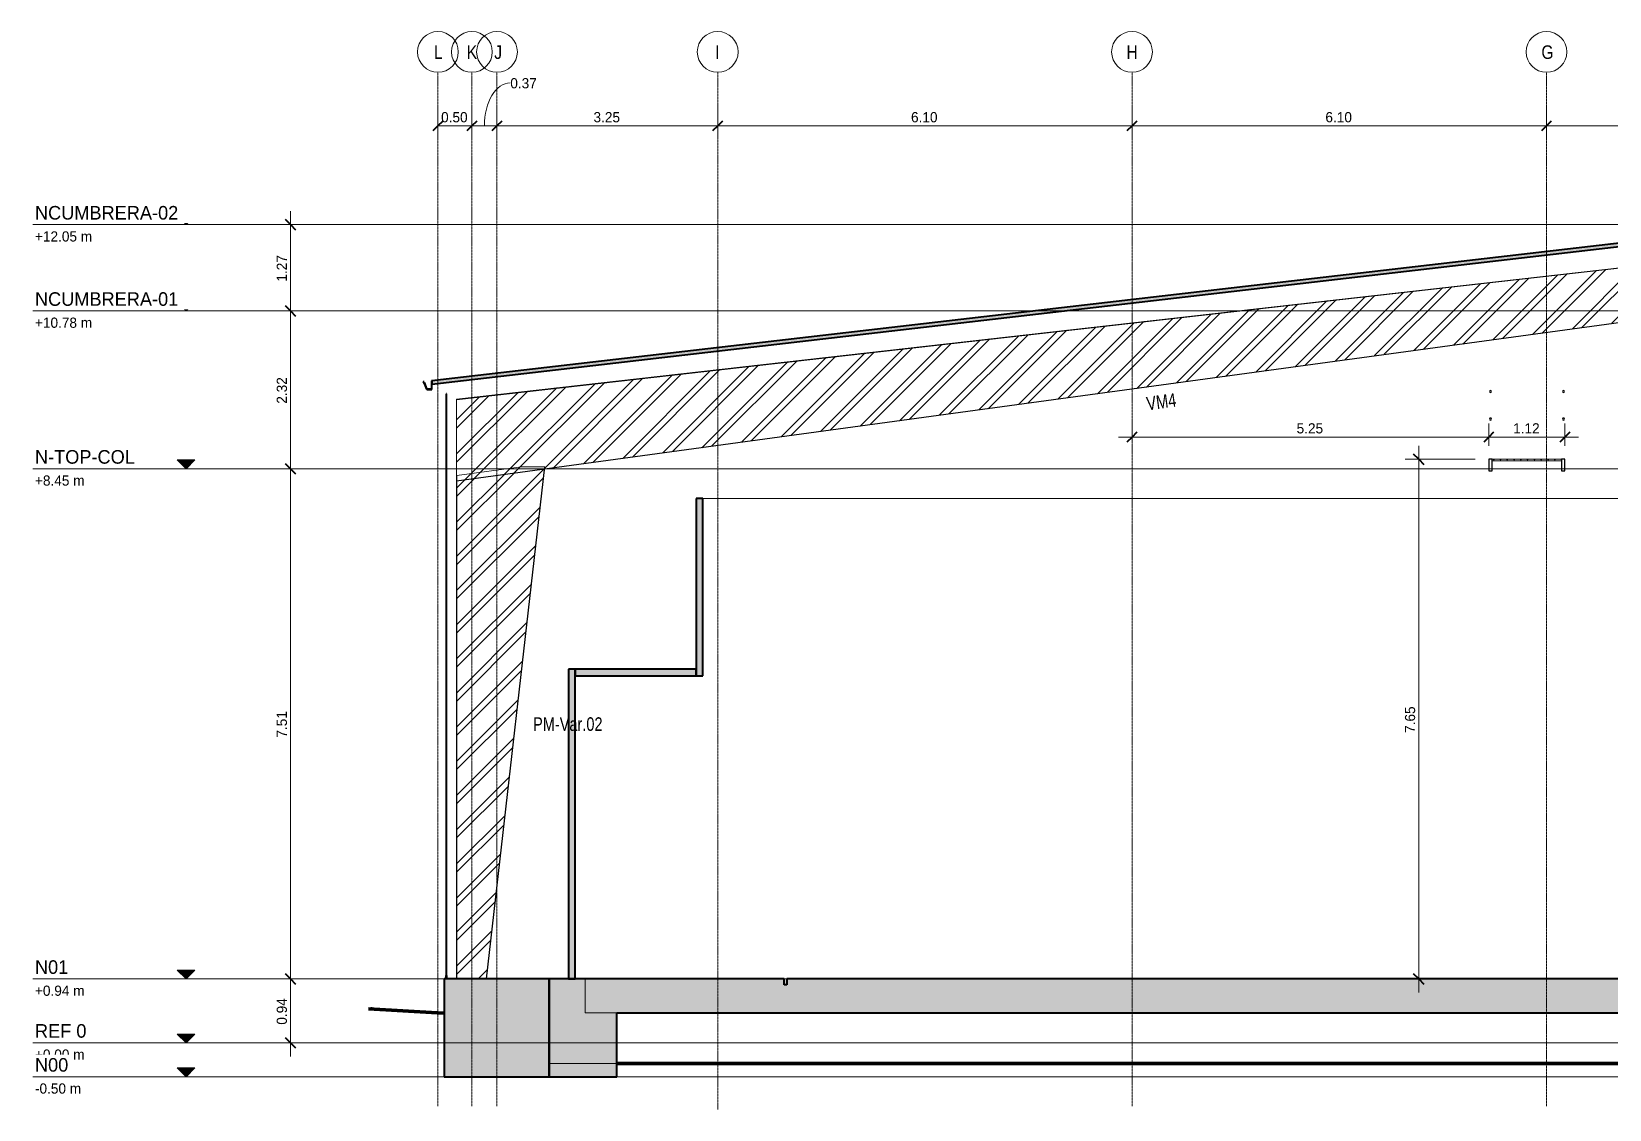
# Model space of a CAD drawing. Header units: centimetres. Extents: x -7221 to 15977, y -285 to 1507.
# Drawn here: x 9117 to 11440, y -98 to 1489 of the extents above; entities that cross this region are included whole.
import ezdxf

# ---------------------------------------------------------------- set-up
doc = ezdxf.new("R2010")
doc.units = ezdxf.units.CM
doc.linetypes.add('Centre', pattern=[3.175, 0.635, -0.475, 1.59, -0.475])
doc.linetypes.add('Grid Line', pattern=[2.2225, 1.27, -0.3175, 0.3175, -0.3175])
for name, color, linetype, lineweight in [('A-ANNO-DIMS', 7, 'Continuous', 9), ('A-ANNO-DIMS-100', 7, 'Continuous', 9), ('A-CLNG', 7, 'Continuous', 9), ('A-FLOR', 7, 'Continuous', 9), ('A-FLOR-HRAL', 7, 'Continuous', 9), ('A-FLOR-LEVL', 7, 'Continuous', 9), ('A-FLOR-PATT', 7, 'Continuous', 35), ('A-GENM', 7, 'Continuous', 9), ('A-ROOF', 7, 'Continuous', 9), ('A-ROOF-MCUT', 7, 'Continuous', 35), ('A-ROOF-PATT', 7, 'Continuous', 35), ('A-WALL', 7, 'Continuous', 9), ('A-WALL-PATT', 7, 'Continuous', 35), ('C-BLDG-PADS', 7, 'Continuous', 9), ('C-TOPO', 7, 'Continuous', 9), ('C-TOPO-MAJR', 7, 'Continuous', 70), ('I-WALL', 7, 'Continuous', 9), ('S-BEAM', 7, 'Continuous', 9), ('S-BEAM-IDEN', 7, 'Continuous', 18), ('S-COLS', 7, 'Continuous', 9), ('S-COLS-IDEN', 7, 'Continuous', 9), ('S-GRID', 7, 'Continuous', 9), ('S-GRID-IDEN', 7, 'Continuous', 9)]:
    doc.layers.add(name, color=color, linetype=linetype, lineweight=lineweight)
doc.styles.add('Century Gothic', font='GOTHIC.TTF', dxfattribs={"width": 0.8, "height": 20})
doc.styles.add('Century Gothic_1', font='GOTHIC.TTF', dxfattribs={"height": 15})
doc.styles.add('Century Gothic_2', font='GOTHIC.TTF', dxfattribs={"height": 20})
doc.styles.add('Saira Condensed', font='SairaCondensed-Regular.ttf', dxfattribs={"height": 20})
doc.dimstyles.new('FCA_N_Cotas_E100', dxfattribs={"dimscale": 30.48, "dimtxt": 15.662524, "dimasz": 0.492126, "dimexe": 0.656168, "dimexo": 0.656168, "dimgap": 0.032808, "dimtad": 1, "dimlfac": 0.01, "dimrnd": 0.01, "dimzin": 0, "dimdsep": 46, "dimtxsty": 'Century Gothic_1', "dimblk1": 'OBLIQUE', "dimblk2": 'OBLIQUE', "dimsah": 1, "dimcen": 0.09, "dimdle": 0.656168, "dimadec": 3, "dimazin": 2, "dimtfac": 1, "dimtdec": 4, "dimtix": 1, "dimtmove": 0, "dimatfit": 3, "dimfxl": 1, "dimtvp": 1, "dimtolj": 1, "dimtzin": 0, "dimarcsym": 2})
doc.dimstyles.new('FCA_N_Cotas_E100_1', dxfattribs={"dimscale": 30.48, "dimtxt": 15.662524, "dimasz": 0.492126, "dimexe": 0.656168, "dimexo": 0.656168, "dimgap": 0.032808, "dimtad": 1, "dimlfac": 0.01, "dimrnd": 0.01, "dimzin": 0, "dimdsep": 46, "dimtxsty": 'Century Gothic_1', "dimblk1": 'OBLIQUE', "dimblk2": 'OBLIQUE', "dimsah": 1, "dimcen": 0.09, "dimdle": 0.656168, "dimadec": 3, "dimazin": 2, "dimtfac": 1, "dimtdec": 4, "dimtix": 1, "dimtmove": 1, "dimatfit": 3, "dimfxl": 1, "dimtvp": 1, "dimtolj": 1, "dimtzin": 0, "dimarcsym": 2})
pattern_1 = [(45, (15816.034, 0), (-25.14472, 25.14472), []), (45, (15816.034, 38.1), (-25.14472, 25.14472), [])]

# ---------------------------------------------------------------- blocks, each defined once
blk = doc.blocks.new('PQ_RVR_ARQ-01_ZZ_ZZ_MO_T_A_rvt-4-Elevación Eje 13')
at = {"layer": 'A-FLOR-PATT', "lineweight": 9, "true_color": 0xeaeaea}
blk.add_hatch(color=254, dxfattribs=at).paths.add_polyline_path([(-5898.5, 540), (-5720.3, 540), (-5720.3, 550), (-5898.5, 550)])
at = {"layer": 'A-ROOF-PATT', "lineweight": 9, "true_color": 0xeaeaea}
blk.add_hatch(color=254, dxfattribs=at).paths.add_polyline_path([(-2152.9, 966.1), (-2152.9, 971.2), (-4147.4, 1201.9), (-6109.6, 974.5), (-6109.6, 969.5), (-4147.4, 1196.9), (-2186.2, 970)])
at = {"layer": 'A-WALL-PATT', "lineweight": 9, "true_color": 0xeaeaea}
for points in [[(-6087.7, 99), (-6087.7, 955.5), (-6088.2, 955.5), (-6088.2, 99)], [(-5720.3, 540.1), (-5710.3, 540.1), (-5710.3, 801.5), (-5720.3, 801.5), (-5720.3, 577.2)], [(-5908.4, 94), (-5898.4, 94), (-5898.4, 549.9), (-5908.4, 549.9), (-5908.4, 106.7)], [(-6089.5, 94), (-6087, 94), (-6087, 99), (-6089.5, 99)]]:
    blk.add_hatch(color=254, dxfattribs=at).paths.add_polyline_path(points)
at = {"layer": 'A-WALL-PATT', "lineweight": 9, "true_color": 0xe5e5e5}
h = blk.add_hatch(dxfattribs=at)
h.set_pattern_fill('FP_17', color=254, style=0, pattern_type=2)
h.set_pattern_definition([(90, (-5720.139, 0), (-0.15954, 1e-17), [])])
edge = h.paths.add_edge_path()
edge.add_line((-5720.5, 550), (-5720.3, 550))
edge.add_line((-5720.3, 550), (-5720.3, 801.5))
edge.add_line((-5720.3, 801.5), (-5720.5, 801.5))
at = {"layer": 'A-CLNG', "color": 254, "lineweight": 18, "true_color": 0xe5e5e5}
blk.add_line((-2382.5, 801.5), (-5710.3, 801.5), dxfattribs=at)
at = {"layer": 'A-FLOR', "color": 254, "lineweight": 35, "true_color": 0xcccccc}
for p, q in [((-5720.3, 550), (-5898.5, 550)), ((-5898.5, 550), (-5898.5, 540)), ((-5898.5, 540), (-5720.3, 540)), ((-5720.3, 540), (-5720.3, 550)), ((-5590.7, 94), (-5936.9, 94)), ((-5936.9, 94), (-5936.9, 44)), ((-5590.7, 85.1), (-5590.7, 94)), ((-3720.7, 94), (-5586.7, 94)), ((-5586.7, 94), (-5586.7, 85.1)), ((-5586.7, 85.1), (-5590.7, 85.1)), ((-5836.9, 44), (-1209.2, 44))]:
    blk.add_line(p, q, dxfattribs=at)
at = {"layer": 'A-FLOR', "color": 254, "true_color": 0xe5e5e5}
blk.add_line((-5898.5, 550), (-5898.5, 550), dxfattribs=at)
at = {"layer": 'A-ROOF', "color": 254, "lineweight": 35, "true_color": 0xcccccc}
for p, q in [((-4147.4, 1201.9), (-6109.6, 974.5)), ((-6109.6, 969.5), (-4147.4, 1196.9)), ((-6109.6, 974.5), (-6109.6, 969.5))]:
    blk.add_line(p, q, dxfattribs=at)
at = {"layer": 'A-ROOF-MCUT', "color": 254, "true_color": 0xcccccc}
for p, q in [((-6120.9, 973.3), (-6122.1, 973.3)), ((-6122.1, 973.3), (-6122.1, 972)), ((-6122.1, 972), (-6120.9, 972)), ((-6121.8, 972.3), (-6121.8, 972.9)), ((-6121.8, 972.9), (-6120.9, 972.9)), ((-6120.6, 972.3), (-6121.8, 972.3)), ((-6120.9, 972.9), (-6120.9, 973.3)), ((-6120.9, 972), (-6117, 962)), ((-6116.8, 962.4), (-6120.6, 972.3)), ((-6117, 962), (-6109.6, 962)), ((-6109.9, 962.4), (-6116.8, 962.4)), ((-6109.6, 974.5), (-6109.9, 974.5)), ((-6109.9, 974.5), (-6109.9, 962.4)), ((-6109.6, 962), (-6109.6, 974.5))]:
    blk.add_line(p, q, dxfattribs=at)
at = {"layer": 'A-WALL', "color": 254, "lineweight": 35, "true_color": 0xcccccc}
for p, q in [((-6087.7, 955.5), (-6088.2, 955.5)), ((-6088.2, 955.5), (-6088.2, 99)), ((-6087.7, 99), (-6087.7, 955.5)), ((-5936.9, 94), (-6091.2, 94)), ((-6091.2, 94), (-6091.2, -50)), ((-6088.2, 99), (-6087.7, 99)), ((-5936.9, -50), (-5936.9, 94)), ((-5936.9, 44), (-5936.9, -50)), ((-5836.9, -50), (-5836.9, 44)), ((-6091.2, -50), (-5936.9, -50)), ((-5936.9, -50), (-5836.9, -50))]:
    blk.add_line(p, q, dxfattribs=at)
at = {"layer": 'A-WALL', "color": 254, "true_color": 0xcccccc}
for p, q in [((-6087, 99), (-6089.5, 99)), ((-6089.5, 99), (-6089.5, 94)), ((-6089.5, 94), (-6087, 94)), ((-6087, 94), (-6087, 99))]:
    blk.add_line(p, q, dxfattribs=at)
at = {"layer": 'C-BLDG-PADS', "color": 254, "lineweight": 18, "true_color": 0xdadada}
for p, q in [((-1209.2, 0), (-5936.9, 0)), ((-5936.9, 0), (-5936.9, -30.5)), ((-5936.9, -30.5), (-1209.2, -30.5))]:
    blk.add_line(p, q, dxfattribs=at)
at = {"layer": 'C-TOPO', "color": 254, "lineweight": 70, "true_color": 0xdadada}
for p, q in [((-6101.4, 44.2), (-6202.6, 50.2)), ((-6091.2, 43.4), (-6101.4, 44.2)), ((-4019, -30.5), (-5836.9, -30.5))]:
    blk.add_line(p, q, dxfattribs=at)
at = {"layer": 'C-TOPO', "color": 254, "true_color": 0xdadada}
for p, q in [((-6202.6, 50.2), (-6101.4, 44.2)), ((-6101.4, 44.2), (-6091.2, 43.4)), ((-4019, -30.5), (-5836.9, -30.5))]:
    blk.add_line(p, q, dxfattribs=at)
at = {"layer": 'C-TOPO-MAJR', "color": 254, "true_color": 0xdadada}
blk.add_line((-6199.3, 50), (-6197.2, 50), dxfattribs=at)
at = {"layer": 'I-WALL', "color": 254, "true_color": 0xcccccc}
blk.add_line((-5720.3, 801.5), (-5720.5, 801.5), dxfattribs=at)
at = {"layer": 'I-WALL', "color": 254, "lineweight": 35, "true_color": 0xcccccc}
for p, q in [((-5710.3, 801.5), (-5720.3, 801.5)), ((-5720.3, 801.5), (-5720.3, 540.1)), ((-5710.3, 540.1), (-5710.3, 801.5)), ((-5898.4, 549.9), (-5908.4, 549.9)), ((-5908.4, 549.9), (-5908.4, 94)), ((-5898.4, 94), (-5898.4, 549.9)), ((-5720.3, 540.1), (-5710.3, 540.1)), ((-5908.4, 94), (-5898.4, 94))]:
    blk.add_line(p, q, dxfattribs=at)
blk = doc.blocks.new('M_RVR_Grating - 1_12 x 1_00-1792500-Elevación Eje 13')
at = {"layer": 'A-GENM', "lineweight": 25}
for p, q in [((-4548.1, 859.1), (-4553.1, 859.1)), ((-4553.1, 859.1), (-4553.1, 842.1)), ((-4553.1, 842.1), (-4548.1, 842.1)), ((-4548.1, 842.1), (-4548.1, 859.1)), ((-4441.1, 859.1), (-4446.1, 859.1)), ((-4446.1, 859.1), (-4446.1, 842.1)), ((-4446.1, 842.1), (-4441.1, 842.1)), ((-4441.1, 842.1), (-4441.1, 859.1))]:
    blk.add_line(p, q, dxfattribs=at)
at = {"layer": 'A-GENM', "color": 8, "true_color": 0x808080}
for p, q in [((-4548.1, 859.1), (-4446.1, 859.1)), ((-4446.1, 857), (-4548.1, 857))]:
    blk.add_line(p, q, dxfattribs=at)
at = {"layer": 'A-GENM', "lineweight": 25}
for centre, start, end in [((-4546.1, 858.6), 0, 180), ((-4546.1, 858.6), 180, 0), ((-4536.1, 858.6), 0, 180), ((-4536.1, 858.6), 180, 0), ((-4526.1, 858.6), 0, 180), ((-4526.1, 858.6), 180, 0), ((-4516.1, 858.6), 0, 180), ((-4516.1, 858.6), 180, 0), ((-4506.1, 858.6), 0, 180), ((-4506.1, 858.6), 180, 0), ((-4496.1, 858.6), 0, 180), ((-4496.1, 858.6), 180, 0), ((-4486.1, 858.6), 0, 180), ((-4486.1, 858.6), 180, 0), ((-4476.1, 858.6), 0, 180), ((-4476.1, 858.6), 180, 0), ((-4466.1, 858.6), 0, 180), ((-4466.1, 858.6), 180, 0), ((-4456.1, 858.6), 0, 180), ((-4456.1, 858.6), 180, 0), ((-4446.1, 858.6), 0, 180), ((-4446.1, 858.6), 180, 0)]:
    blk.add_arc(centre, 0.5, start, end, dxfattribs=at)
blk = doc.blocks.new('Railings 79 - Railings 41-1816344-Elevación Eje 13')
at = {"layer": 'A-FLOR-HRAL', "lineweight": 25}
for centre, start, end in [((-4550.7, 958.9), 90, 270), ((-4550.7, 958.9), 270, 90), ((-4550.7, 918.3), 90, 270), ((-4550.7, 918.3), 270, 90)]:
    blk.add_arc(centre, 1.5, start, end, dxfattribs=at)
blk = doc.blocks.new('Railings 80 - Railings 41-1816382-Elevación Eje 13')
at = {"layer": 'A-FLOR-HRAL', "lineweight": 25}
for centre, start, end in [((-4443.2, 958.9), 90, 270), ((-4443.2, 958.9), 270, 90), ((-4443.2, 918.3), 90, 270), ((-4443.2, 918.3), 270, 90)]:
    blk.add_arc(centre, 1.5, start, end, dxfattribs=at)
blk = doc.blocks.new('Level - Con_Triangulo-1145637-Elevación Eje 13')
at = {"layer": 'A-FLOR-LEVL', "true_color": 0xe2e2e2}
blk.add_hatch(color=254, dxfattribs=at).paths.add_polyline_path([(-6484.3, 12.9), (-6471.4, 0), (-6458.5, 12.9)])
at = {"layer": 'A-FLOR-LEVL', "color": 253, "true_color": 0xaaaaaa}
for p, q in [((-6458.5, 0), (-6697, 0)), ((-6484.3, 12.9), (-6458.5, 12.9)), ((-6471.4, 0), (-6484.3, 12.9)), ((-6458.5, 12.9), (-6471.4, 0))]:
    blk.add_line(p, q, dxfattribs=at)
blk = doc.blocks.new('Grid - 3mm-1819951-Elevación Eje 13')
at = {"layer": 'S-GRID-IDEN', "color": 253, "true_color": 0xaaaaaa}
blk.add_circle((-1330.8, 1458.8), 30, dxfattribs=at)
blk = doc.blocks.new('DIMBLOCK38-Elevación Eje 13')
at = {"layer": 'A-ANNO-DIMS-100', "lineweight": 35}
for p, q in [((9715.6, 1350), (9708.1, 1342.5)), ((9715.6, 1350), (9723.1, 1357.5)), ((9765.6, 1350), (9758.1, 1342.5)), ((9765.6, 1350), (9773.1, 1357.5))]:
    blk.add_line(p, q, dxfattribs=at)
at = {"layer": 'A-ANNO-DIMS-100'}
for p, q in [((9715.6, 1350), (9715.6, 1370)), ((9715.6, 1350), (9765.6, 1350)), ((9715.6, 1350), (9715.6, 1340.6)), ((9765.6, 1350), (9765.6, 1370)), ((9765.6, 1350), (9765.6, 1340.6))]:
    blk.add_line(p, q, dxfattribs=at)
at = {"layer": 'A-ANNO-DIMS-100', "color": 0, "insert": (9720.2, 1370.2), "char_height": 15, "width": 48.927, "attachment_point": 1, "line_spacing_factor": 0.984502, "style": 'Century Gothic_1'}
blk.add_mtext('0.50', dxfattribs=at)
blk = doc.blocks.new('_Oblique')
at = {"color": 0, "linetype": 'ByBlock', "lineweight": -2}
blk.add_line((-0.5, -0.5), (0.5, 0.5), dxfattribs=at)
blk = doc.blocks.new('DIMBLOCK39-Elevación Eje 13')
at = {"layer": 'A-ANNO-DIMS-100', "lineweight": 35}
for p, q in [((9765.6, 1350), (9758.1, 1342.5)), ((9765.6, 1350), (9773.1, 1357.5)), ((9802.5, 1350), (9795, 1342.5)), ((9802.5, 1350), (9810, 1357.5))]:
    blk.add_line(p, q, dxfattribs=at)
at = {"layer": 'A-ANNO-DIMS-100'}
for p, q in [((9765.6, 1350), (9765.6, 1370)), ((9765.6, 1350), (9802.5, 1350)), ((9765.6, 1350), (9765.6, 1340.6)), ((9802.5, 1350), (9802.5, 1370)), ((9802.5, 1350), (9802.5, 1340.6))]:
    blk.add_line(p, q, dxfattribs=at)
blk.add_ellipse((9822.1, 1350), major_axis=(0, 63.3), ratio=0.602064, start_param=0, end_param=1.570796, dxfattribs=at)
at = {"layer": 'A-ANNO-DIMS-100', "color": 0, "insert": (9822.1, 1420.2), "char_height": 15, "width": 48.927, "attachment_point": 1, "line_spacing_factor": 0.984502, "style": 'Century Gothic_1'}
blk.add_mtext('0.37', dxfattribs=at)
blk = doc.blocks.new('DIMBLOCK40-Elevación Eje 13')
at = {"layer": 'A-ANNO-DIMS-100', "lineweight": 35}
for p, q in [((9802.5, 1350), (9795, 1342.5)), ((9802.5, 1350), (9810, 1357.5)), ((10127.5, 1350), (10120, 1342.5)), ((10127.5, 1350), (10135, 1357.5))]:
    blk.add_line(p, q, dxfattribs=at)
at = {"layer": 'A-ANNO-DIMS-100'}
for p, q in [((9802.5, 1350), (9802.5, 1370)), ((9802.5, 1350), (10127.5, 1350)), ((9802.5, 1350), (9802.5, 1340.6)), ((10127.5, 1350), (10127.5, 1370)), ((10127.5, 1350), (10127.5, 1340.6))]:
    blk.add_line(p, q, dxfattribs=at)
at = {"layer": 'A-ANNO-DIMS-100', "color": 0, "insert": (9944.6, 1370.2), "char_height": 15, "width": 48.927, "attachment_point": 1, "line_spacing_factor": 0.984502, "style": 'Century Gothic_1'}
blk.add_mtext('3.25', dxfattribs=at)
blk = doc.blocks.new('DIMBLOCK41-Elevación Eje 13')
at = {"layer": 'A-ANNO-DIMS-100', "lineweight": 35}
for p, q in [((10127.5, 1350), (10120, 1342.5)), ((10127.5, 1350), (10135, 1357.5)), ((10737.5, 1350), (10730, 1342.5)), ((10737.5, 1350), (10745, 1357.5))]:
    blk.add_line(p, q, dxfattribs=at)
at = {"layer": 'A-ANNO-DIMS-100'}
for p, q in [((10127.5, 1350), (10127.5, 1370)), ((10127.5, 1350), (10737.5, 1350)), ((10127.5, 1350), (10127.5, 1340.6)), ((10737.5, 1350), (10737.5, 1370)), ((10737.5, 1350), (10737.5, 1340.6))]:
    blk.add_line(p, q, dxfattribs=at)
at = {"layer": 'A-ANNO-DIMS-100', "color": 0, "insert": (10412.1, 1370.2), "char_height": 15, "width": 48.927, "attachment_point": 1, "line_spacing_factor": 0.984502, "style": 'Century Gothic_1'}
blk.add_mtext('6.10', dxfattribs=at)
blk = doc.blocks.new('DIMBLOCK42-Elevación Eje 13')
at = {"layer": 'A-ANNO-DIMS-100', "lineweight": 35}
for p, q in [((10737.5, 1350), (10730, 1342.5)), ((10737.5, 1350), (10745, 1357.5)), ((11347.8, 1350), (11340.3, 1342.5)), ((11347.8, 1350), (11355.3, 1357.5))]:
    blk.add_line(p, q, dxfattribs=at)
at = {"layer": 'A-ANNO-DIMS-100'}
for p, q in [((10737.5, 1350), (10737.5, 1370)), ((10737.5, 1350), (11347.8, 1350)), ((10737.5, 1350), (10737.5, 1340.6)), ((11347.8, 1350), (11347.8, 1370)), ((11347.8, 1350), (11347.8, 1340.6))]:
    blk.add_line(p, q, dxfattribs=at)
at = {"layer": 'A-ANNO-DIMS-100', "color": 0, "insert": (11022.2, 1370.2), "char_height": 15, "width": 48.927, "attachment_point": 1, "line_spacing_factor": 0.984502, "style": 'Century Gothic_1'}
blk.add_mtext('6.10', dxfattribs=at)
blk = doc.blocks.new('DIMBLOCK43-Elevación Eje 13')
at = {"layer": 'A-ANNO-DIMS-100', "lineweight": 35}
for p, q in [((11347.8, 1350), (11340.3, 1342.5)), ((11347.8, 1350), (11355.3, 1357.5)), ((12047.8, 1350), (12040.3, 1342.5)), ((12047.8, 1350), (12055.3, 1357.5))]:
    blk.add_line(p, q, dxfattribs=at)
at = {"layer": 'A-ANNO-DIMS-100'}
for p, q in [((11347.8, 1350), (11347.8, 1370)), ((11347.8, 1350), (12047.8, 1350)), ((11347.8, 1350), (11347.8, 1340.6)), ((12047.8, 1350), (12047.8, 1370)), ((12047.8, 1350), (12047.8, 1340.6))]:
    blk.add_line(p, q, dxfattribs=at)
at = {"layer": 'A-ANNO-DIMS-100', "color": 0, "insert": (11677.4, 1370.2), "char_height": 15, "width": 48.927, "attachment_point": 1, "line_spacing_factor": 0.984502, "style": 'Century Gothic_1'}
blk.add_mtext('7.00', dxfattribs=at)
blk = doc.blocks.new('DIMBLOCK48-Elevación Eje 13')
at = {"layer": 'A-ANNO-DIMS-100', "lineweight": 35}
for p, q in [((9498.4, 1204.5), (9490.9, 1212)), ((9498.4, 1204.5), (9505.9, 1197)), ((9498.4, 1077.5), (9490.9, 1085)), ((9498.4, 1077.5), (9505.9, 1070))]:
    blk.add_line(p, q, dxfattribs=at)
at = {"layer": 'A-ANNO-DIMS-100'}
for p, q in [((9498.4, 1224.5), (9498.4, 1077.5)), ((9498.4, 1204.5), (9489, 1204.5)), ((9498.4, 1204.5), (9518.4, 1204.5)), ((9498.4, 1077.5), (9489, 1077.5)), ((9498.4, 1077.5), (9518.4, 1077.5))]:
    blk.add_line(p, q, dxfattribs=at)
at = {"layer": 'A-ANNO-DIMS-100', "color": 0, "insert": (9478.2, 1120.6), "char_height": 15, "width": 48.927, "attachment_point": 1, "rotation": 90, "line_spacing_factor": 0.984502, "style": 'Century Gothic_1'}
blk.add_mtext('1.27', dxfattribs=at)
blk = doc.blocks.new('DIMBLOCK49-Elevación Eje 13')
at = {"layer": 'A-ANNO-DIMS-100'}
for p, q in [((9498.4, 1077.5), (9489, 1077.5)), ((9498.4, 1077.5), (9498.4, 845.1)), ((9498.4, 1077.5), (9518.4, 1077.5)), ((9498.4, 845.1), (9489, 845.1)), ((9498.4, 845.1), (9518.4, 845.1))]:
    blk.add_line(p, q, dxfattribs=at)
at = {"layer": 'A-ANNO-DIMS-100', "lineweight": 35}
for p, q in [((9498.4, 1077.5), (9490.9, 1085)), ((9498.4, 1077.5), (9505.9, 1070)), ((9498.4, 845.1), (9490.9, 852.6)), ((9498.4, 845.1), (9505.9, 837.6))]:
    blk.add_line(p, q, dxfattribs=at)
at = {"layer": 'A-ANNO-DIMS-100', "color": 0, "insert": (9478.2, 940.9), "char_height": 15, "width": 48.927, "attachment_point": 1, "rotation": 90, "line_spacing_factor": 0.984502, "style": 'Century Gothic_1'}
blk.add_mtext('2.32', dxfattribs=at)
blk = doc.blocks.new('DIMBLOCK50-Elevación Eje 13')
at = {"layer": 'A-ANNO-DIMS-100'}
for p, q in [((9498.4, 865.1), (9498.4, 74)), ((9498.4, 845.1), (9489, 845.1)), ((9498.4, 845.1), (9518.4, 845.1)), ((9498.4, 94), (9489, 94)), ((9498.4, 94), (9518.4, 94))]:
    blk.add_line(p, q, dxfattribs=at)
at = {"layer": 'A-ANNO-DIMS-100', "lineweight": 35}
for p, q in [((9498.4, 845.1), (9490.9, 852.6)), ((9498.4, 845.1), (9505.9, 837.6)), ((9498.4, 94), (9490.9, 101.5)), ((9498.4, 94), (9505.9, 86.5))]:
    blk.add_line(p, q, dxfattribs=at)
at = {"layer": 'A-ANNO-DIMS-100', "color": 0, "insert": (9478.2, 449.2), "char_height": 15, "width": 48.927, "attachment_point": 1, "rotation": 90, "line_spacing_factor": 0.984502, "style": 'Century Gothic_1'}
blk.add_mtext('7.51', dxfattribs=at)
blk = doc.blocks.new('DIMBLOCK51-Elevación Eje 13')
at = {"layer": 'A-ANNO-DIMS-100'}
for p, q in [((9498.4, 94), (9489, 94)), ((9498.4, 114), (9498.4, -20)), ((9498.4, 94), (9518.4, 94)), ((9498.4, 0), (9489, 0)), ((9498.4, 0), (9518.4, 0))]:
    blk.add_line(p, q, dxfattribs=at)
at = {"layer": 'A-ANNO-DIMS-100', "lineweight": 35}
for p, q in [((9498.4, 94), (9490.9, 101.5)), ((9498.4, 94), (9505.9, 86.5)), ((9498.4, 0), (9490.9, 7.5)), ((9498.4, 0), (9505.9, -7.5))]:
    blk.add_line(p, q, dxfattribs=at)
at = {"layer": 'A-ANNO-DIMS-100', "color": 0, "insert": (9478.2, 26.6), "char_height": 15, "width": 48.927, "attachment_point": 1, "rotation": 90, "line_spacing_factor": 0.984502, "style": 'Century Gothic_1'}
blk.add_mtext('0.94', dxfattribs=at)
blk = doc.blocks.new('DIMBLOCK53-Elevación Eje 13')
at = {"layer": 'A-ANNO-DIMS-100', "lineweight": 35}
for p, q in [((11159.5, 859.1), (11152, 866.6)), ((11159.5, 859.1), (11167, 851.6)), ((11159.5, 94), (11152, 101.5)), ((11159.5, 94), (11167, 86.5))]:
    blk.add_line(p, q, dxfattribs=at)
at = {"layer": 'A-ANNO-DIMS-100'}
for p, q in [((11159.5, 879.1), (11159.5, 74)), ((11159.5, 859.1), (11139.5, 859.1)), ((11159.5, 859.1), (11242.9, 859.1)), ((11159.5, 94), (11150.1, 94)), ((11159.5, 94), (11179.5, 94))]:
    blk.add_line(p, q, dxfattribs=at)
at = {"layer": 'A-ANNO-DIMS-100', "color": 0, "insert": (11139.3, 456.2), "char_height": 15, "width": 48.927, "attachment_point": 1, "rotation": 90, "line_spacing_factor": 0.984502, "style": 'Century Gothic_1'}
blk.add_mtext('7.65', dxfattribs=at)
blk = doc.blocks.new('DIMBLOCK54-Elevación Eje 13')
at = {"layer": 'A-ANNO-DIMS-100'}
for p, q in [((10737.5, 891.8), (10737.5, 911.8)), ((11262.9, 891.8), (11262.9, 911.8)), ((10717.5, 891.8), (11262.9, 891.8)), ((10737.5, 891.8), (10737.5, 882.4)), ((11262.9, 891.8), (11262.9, 879.1))]:
    blk.add_line(p, q, dxfattribs=at)
at = {"layer": 'A-ANNO-DIMS-100', "lineweight": 35}
for p, q in [((10737.5, 891.8), (10730, 884.3)), ((10737.5, 891.8), (10745, 899.3)), ((11262.9, 891.8), (11255.4, 884.3)), ((11262.9, 891.8), (11270.4, 899.3))]:
    blk.add_line(p, q, dxfattribs=at)
at = {"layer": 'A-ANNO-DIMS-100', "color": 0, "insert": (10979.8, 912.1), "char_height": 15, "width": 48.927, "attachment_point": 1, "line_spacing_factor": 0.984502, "style": 'Century Gothic_1'}
blk.add_mtext('5.25', dxfattribs=at)
blk = doc.blocks.new('DIMBLOCK55-Elevación Eje 13')
at = {"layer": 'A-ANNO-DIMS-100'}
for p, q in [((11262.9, 891.8), (11262.9, 911.8)), ((11374.9, 891.8), (11374.9, 911.8)), ((11262.9, 891.8), (11394.9, 891.8)), ((11262.9, 891.8), (11262.9, 879.1)), ((11374.9, 891.8), (11374.9, 879.1))]:
    blk.add_line(p, q, dxfattribs=at)
at = {"layer": 'A-ANNO-DIMS-100', "lineweight": 35}
for p, q in [((11262.9, 891.8), (11255.4, 884.3)), ((11262.9, 891.8), (11270.4, 899.3)), ((11374.9, 891.8), (11367.4, 884.3)), ((11374.9, 891.8), (11382.4, 899.3))]:
    blk.add_line(p, q, dxfattribs=at)
at = {"layer": 'A-ANNO-DIMS-100', "color": 0, "insert": (11298.6, 912.1), "char_height": 15, "width": 48.927, "attachment_point": 1, "line_spacing_factor": 0.984502, "style": 'Century Gothic_1'}
blk.add_mtext('1.12', dxfattribs=at)

msp = doc.modelspace()

# ---------------------------------------------------------------- hatches: boundary and pattern name
at = {"layer": 'A-FLOR', "true_color": 0x9a9a9a}
msp.add_hatch(color=253, dxfattribs=at).paths.add_polyline_path([(13982.646, 44), (14606.709, 44), (14606.709, 94), (9932.302, 94), (9932.302, 44), (13358.479, 44)])
at = {"layer": 'A-WALL-PATT', "lineweight": 9, "true_color": 0x9a9a9a}
for points in [[(9879.115, -50), (9879.115, 94), (9724.815, 94), (9724.815, -50), (9872.899, -50)], [(9979.115, -50), (9979.115, 44), (9932.302, 44), (9932.302, 94), (9879.115, 94), (9879.115, -50), (9925.564, -50)]]:
    msp.add_hatch(color=253, dxfattribs=at).paths.add_polyline_path(points)
at = {"layer": 'S-BEAM', "true_color": 0xc0c0c0}
h = msp.add_hatch(dxfattribs=at)
h.set_pattern_fill('FP_7', color=9, style=0, pattern_type=2)
h.set_pattern_definition(pattern_1)
h.paths.add_polyline_path([(9742.974, 946.779), (11676.659, 1165.531), (11676.659, 1166.116), (9742.974, 947.365)])
h = msp.add_hatch(dxfattribs=at)
h.set_pattern_fill('FP_2', color=9, style=0, pattern_type=2)
h.set_pattern_definition(pattern_1)
h.paths.add_polyline_path([(9743.481, 827.46), (9871.97, 844.976), (9872.317, 848.026), (9872.899, 848.026), (9872.562, 845.056), (11676.659, 1090.988), (11676.659, 1165.531), (9742.974, 946.779), (9742.974, 835.015), (9743.481, 835.084)])
h = msp.add_hatch(dxfattribs=at)
h.set_pattern_fill('FP_7', color=9, style=0, pattern_type=2)
h.set_pattern_definition(pattern_1)
h.paths.add_polyline_path([(9742.974, 826.804), (11676.659, 1090.4), (11676.659, 1090.988), (9742.974, 827.391)])
at = {"layer": 'S-COLS', "true_color": 0xc0c0c0}
h = msp.add_hatch(dxfattribs=at)
h.set_pattern_fill('FP_2', color=9, style=0, pattern_type=2)
h.set_pattern_definition(pattern_1)
h.paths.add_polyline_path([(9769.523, 94), (9786.577, 94), (9871.902, 844.379), (9743.481, 826.804), (9743.481, 94)])
h.paths.add_polyline_path([(9743.481, 827.46), (9871.97, 844.976), (9872.317, 848.026), (9838.329, 848.026), (9743.481, 835.084)])
h = msp.add_hatch(dxfattribs=at)
h.set_pattern_fill('FP_2', color=9, style=0, pattern_type=2)
h.set_pattern_definition(pattern_1)
h.paths.add_polyline_path([(9787.159, 94), (9872.899, 848.026), (9872.317, 848.026), (9786.577, 94)])
h = msp.add_hatch(dxfattribs=at)
h.set_pattern_fill('FP_2', color=9, style=0, pattern_type=2)
h.set_pattern_definition(pattern_1)
h.paths.add_polyline_path([(9743.481, 94), (9743.481, 835.084), (9742.899, 835.004), (9742.899, 94)])

# ---------------------------------------------------------------- linework, layer by layer
at = {"layer": 'A-FLOR', "color": 8, "true_color": 0x808080}
for p, q in [((13585.578, 94), (9932.302, 94)), ((9979.115, 44), (14606.709, 44))]:
    msp.add_line(p, q, dxfattribs=at)
at = {"layer": 'A-FLOR-LEVL', "color": 253, "linetype": 'Centre', "true_color": 0xaaaaaa}
for p, q in [((14862.693, 845.103), (9357.501, 845.103)), ((9357.501, 94), (14862.693, 94)), ((9357.501, 0), (14862.693, 0)), ((14862.693, -50), (9357.501, -50))]:
    msp.add_line(p, q, dxfattribs=at)
at = {"layer": 'A-WALL', "lineweight": 35}
for p, q in [((9742.899, 94), (9724.815, 94)), ((9724.815, 94), (9724.815, -50)), ((9932.302, 94), (9787.159, 94)), ((9879.115, -50), (9879.115, 94)), ((9979.115, -50), (9979.115, 44)), ((9724.815, -50), (9979.115, -50))]:
    msp.add_line(p, q, dxfattribs=at)
at = {"layer": 'A-WALL'}
for p, q in [((9932.302, 44), (9932.302, 94)), ((9979.115, 44), (9932.302, 44))]:
    msp.add_line(p, q, dxfattribs=at)
at = {"layer": 'S-BEAM'}
for p, q in [((9742.974, 947.365), (11676.659, 1166.116)), ((9742.974, 946.779), (11676.659, 1165.531)), ((9742.974, 827.391), (11676.659, 1090.988)), ((9742.974, 826.804), (11676.659, 1090.4)), ((9742.974, 946.779), (9742.974, 947.365)), ((9742.974, 835.015), (9742.974, 946.779)), ((9742.974, 826.804), (9742.974, 827.391))]:
    msp.add_line(p, q, dxfattribs=at)
at = {"layer": 'S-COLS'}
for p, q in [((9838.329, 848.026), (9743.481, 835.084)), ((9872.317, 848.026), (9786.577, 94)), ((9872.899, 848.026), (9787.159, 94)), ((9838.329, 848.026), (9872.317, 848.026)), ((9872.317, 848.026), (9872.899, 848.026)), ((9743.481, 835.084), (9742.899, 835.004)), ((9742.899, 835.004), (9742.899, 94)), ((9743.481, 835.084), (9743.481, 94)), ((9743.481, 94), (9742.899, 94)), ((9786.577, 94), (9743.481, 94)), ((9787.159, 94), (9786.577, 94))]:
    msp.add_line(p, q, dxfattribs=at)
at = {"layer": 'S-GRID', "color": 253, "linetype": 'Grid Line', "true_color": 0xaaaaaa}
for p, q in [((9715.589, -93.463), (9715.589, 1428.783)), ((9765.589, -93.463), (9765.589, 1428.783)), ((9802.495, -93.463), (9802.495, 1428.783)), ((10127.495, -98.157), (10127.495, 1428.783)), ((10737.495, -93.463), (10737.495, 1428.783)), ((11347.775, -93.463), (11347.775, 1428.783))]:
    msp.add_line(p, q, dxfattribs=at)

# ---------------------------------------------------------------- block references
at = {"lineweight": 5}
msp.add_blockref('PQ_RVR_ARQ-01_ZZ_ZZ_MO_T_A_rvt-4-Elevación Eje 13', (15816.034, 0), dxfattribs=at)
at = {"layer": 'A-FLOR-HRAL', "lineweight": 25}
for name in ['Railings 79 - Railings 41-1816344-Elevación Eje 13', 'Railings 80 - Railings 41-1816382-Elevación Eje 13']:
    msp.add_blockref(name, (15816.034, 0), dxfattribs=at)
at = {"layer": 'A-FLOR-LEVL', "color": 253, "true_color": 0xaaaaaa}
for p in [(15816.034, 1204.505), (15816.034, 1077.508), (15816.034, 845.103), (15816.034, 94), (15816.034, 0)]:
    msp.add_blockref('Level - Con_Triangulo-1145637-Elevación Eje 13', p, dxfattribs=at)
at = {"layer": 'A-GENM', "color": 8, "true_color": 0x808080}
msp.add_blockref('M_RVR_Grating - 1_12 x 1_00-1792500-Elevación Eje 13', (15816.034, 0), dxfattribs=at)
at = {"layer": 'S-GRID-IDEN', "color": 253, "true_color": 0xaaaaaa}
for p in [(11046.362, 0), (11096.362, 0), (11133.268, 0), (11458.268, 0), (12068.268, 0), (12678.548, 0)]:
    msp.add_blockref('Grid - 3mm-1819951-Elevación Eje 13', p, dxfattribs=at)

# ---------------------------------------------------------------- texts
at = {"layer": 'S-BEAM-IDEN', "lineweight": 9, "insert": (10757.446, 950.701), "char_height": 20, "width": 60.2869, "attachment_point": 1, "rotation": 7.762621, "style": 'Century Gothic'}
msp.add_mtext('VM4', dxfattribs=at)
at = {"layer": 'S-COLS-IDEN', "insert": (9855.635, 479.219), "char_height": 20, "width": 134.6835, "attachment_point": 1, "style": 'Century Gothic'}
msp.add_mtext('PM-Var.02', dxfattribs=at)
at = {"layer": 'S-GRID-IDEN', "color": 253, "true_color": 0xaaaaaa, "char_height": 20, "attachment_point": 1, "style": 'Saira Condensed'}
for s, insert, width in [('L', (9709.666, 1468.463), 13.62869), ('K', (9758.016, 1468.463), 17.63712), ('J', (9798.521, 1468.463), 8.81856), ('I', (10123.871, 1468.463), 8.01687), ('H', (10729.271, 1468.463), 19.2405), ('G', (11340.202, 1468.463), 17.63712)]:
    msp.add_mtext(s, dxfattribs=dict(at, insert=insert, width=width))

# ---------------------------------------------------------------- dimensions: what is measured, and where the dimension line sits
at = {"layer": 'A-ANNO-DIMS'}
dim = msp.add_linear_dim(base=(9802.495, 1350.021), p1=(9765.589, 1360.628), p2=(9802.495, 1360.628), dimstyle='FCA_N_Cotas_E100_1', override={"dimpost": '<>', "dimfxl": 36.905634}, dxfattribs=at)
dim.commit()
dim.dimension.update_dxf_attribs({"geometry": 'DIMBLOCK39-Elevación Eje 13', "text_midpoint": (9846.587, 1410.194), "dimtype": 160})
for base, p1, p2, override, picture, middle in [((9765.589, 1350.021), (9715.589, 1360.628), (9765.589, 1360.628), {"dimpost": '<>', "dimfxl": 50}, 'DIMBLOCK38-Elevación Eje 13', (9740.589, 1358.899)), ((10127.495, 1350.021), (9802.495, 1360.628), (10127.495, 1360.628), {"dimpost": '<>', "dimfxl": 325}, 'DIMBLOCK40-Elevación Eje 13', (9964.995, 1358.899)), ((10737.495, 1350.021), (10127.495, 1360.628), (10737.495, 1360.628), {"dimpost": '<>', "dimfxl": 610}, 'DIMBLOCK41-Elevación Eje 13', (10432.495, 1358.899)), ((11347.775, 1350.021), (10737.495, 1360.628), (11347.775, 1360.628), {"dimpost": '<>', "dimfxl": 610.280405}, 'DIMBLOCK42-Elevación Eje 13', (11042.635, 1358.899)), ((12047.775, 1350.021), (11347.775, 1360.628), (12047.775, 1360.628), {"dimpost": '<>', "dimfxl": 700}, 'DIMBLOCK43-Elevación Eje 13', (11697.775, 1358.899)), ((11262.945, 891.824), (10737.495, 902.431), (11262.945, 859.126), {"dimpost": '<>', "dimfxl": 527.231275}, 'DIMBLOCK54-Elevación Eje 13', (11000.22, 900.702)), ((11374.945, 891.824), (11262.945, 859.126), (11374.945, 859.126), {"dimpost": '<>', "dimfxl": 112}, 'DIMBLOCK55-Elevación Eje 13', (11318.945, 900.656))]:
    dim = msp.add_linear_dim(base=base, p1=p1, p2=p2, dimstyle='FCA_N_Cotas_E100', override=override, dxfattribs=at)
    dim.commit()
    dim.dimension.update_dxf_attribs({"geometry": picture, "text_midpoint": middle})
for base, p1, p2, override, picture, middle in [((9498.435, 1077.508), (9509.041, 1204.505), (9509.041, 1077.508), {"dimpost": '<>', "dimfxl": 126.997085}, 'DIMBLOCK48-Elevación Eje 13', (9489.558, 1141.007)), ((9498.435, 845.103), (9509.041, 1077.508), (9509.041, 845.103), {"dimpost": '<>', "dimfxl": 232.405176}, 'DIMBLOCK49-Elevación Eje 13', (9489.558, 961.305)), ((9498.435, 94), (9509.041, 845.103), (9509.041, 94), {"dimpost": '<>', "dimfxl": 751.102783}, 'DIMBLOCK50-Elevación Eje 13', (9489.746, 469.551)), ((11159.503, 94), (11262.945, 859.126), (11170.109, 94), {"dimpost": '<>', "dimfxl": 770.737892}, 'DIMBLOCK53-Elevación Eje 13', (11150.626, 476.563)), ((9498.435, 0), (9509.041, 94), (9509.041, 0), {"dimpost": '<>', "dimfxl": 94}, 'DIMBLOCK51-Elevación Eje 13', (9489.558, 47))]:
    dim = msp.add_linear_dim(base=base, p1=p1, p2=p2, angle=90, dimstyle='FCA_N_Cotas_E100', override=override, dxfattribs=at)
    dim.commit()
    dim.dimension.update_dxf_attribs({"geometry": picture, "text_midpoint": middle})

# ---------------------------------------------------------------- next in the draw order: texts
at = {"layer": 'A-FLOR-LEVL', "color": 9, "true_color": 0xb7b7b7, "char_height": 20, "attachment_point": 1, "style": 'Century Gothic_2', "bg_fill": 3, "box_fill_scale": 1.25, "bg_fill_color": 256, "bg_fill_true_color": 13158600, "bg_fill_transparency": 0}
for s, insert, width in [('NCUMBRERA-02', (9122.243, 1231.973), 262.15181), ('NCUMBRERA-01', (9122.243, 1104.976), 262.15181), ('N-TOP-COL', (9122.243, 872.571), 185.9915), ('N01', (9122.243, 121.468), 64.135), ('REF 0', (9122.243, 27.468), 84.97887)]:
    msp.add_mtext(s, dxfattribs=dict(at, insert=insert, width=width))

# ---------------------------------------------------------------- next in the draw order: linework, layer by layer
at = {"layer": 'A-FLOR-LEVL', "color": 253, "linetype": 'Centre', "true_color": 0xaaaaaa}
for p, q in [((9357.501, 1204.505), (14862.693, 1204.505)), ((9357.501, 1077.508), (14862.693, 1077.508))]:
    msp.add_line(p, q, dxfattribs=at)

# ---------------------------------------------------------------- next in the draw order: texts
at = {"layer": 'A-FLOR-LEVL', "color": 9, "true_color": 0xb7b7b7, "char_height": 15, "attachment_point": 1, "style": 'Century Gothic_1', "bg_fill": 3, "box_fill_scale": 1.25, "bg_fill_color": 256, "bg_fill_true_color": 13158600, "bg_fill_transparency": 0}
for s, insert, width in [('+12.05 m', (9122.243, 1194.661), 112.23625), ('+10.78 m', (9122.243, 1067.664), 112.23625), ('+8.45 m', (9122.243, 835.259), 97.80587), ('+0.94 m', (9122.243, 84.156), 97.80587), ('+0.00 m', (9122.243, -9.844), 97.80587)]:
    msp.add_mtext(s, dxfattribs=dict(at, insert=insert, width=width))

# ---------------------------------------------------------------- next in the draw order: block references
at = {"layer": 'A-FLOR-LEVL', "color": 253, "true_color": 0xaaaaaa}
msp.add_blockref('Level - Con_Triangulo-1145637-Elevación Eje 13', (15816.034, -50), dxfattribs=at)

# ---------------------------------------------------------------- next in the draw order: texts
at = {"layer": 'A-FLOR-LEVL', "color": 9, "true_color": 0xb7b7b7, "insert": (9122.243, -22.532), "char_height": 20, "width": 64.135, "attachment_point": 1, "style": 'Century Gothic_2', "bg_fill": 3, "box_fill_scale": 1.25, "bg_fill_color": 256, "bg_fill_true_color": 13158600, "bg_fill_transparency": 0}
msp.add_mtext('N00', dxfattribs=at)

# ---------------------------------------------------------------- next in the draw order: texts
at = {"layer": 'A-FLOR-LEVL', "color": 9, "true_color": 0xb7b7b7, "insert": (9122.243, -59.844), "char_height": 15, "width": 90.59069, "attachment_point": 1, "style": 'Century Gothic_1', "bg_fill": 3, "box_fill_scale": 1.25, "bg_fill_color": 256, "bg_fill_true_color": 13158600, "bg_fill_transparency": 0}
msp.add_mtext('-0.50 m', dxfattribs=at)

doc.saveas('drawing.dxf')
